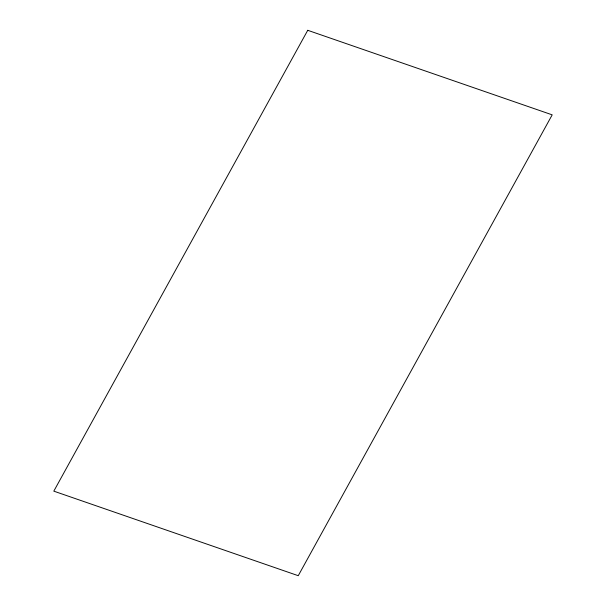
<?xml version="1.0" encoding="UTF-8"?>
<svg xmlns="http://www.w3.org/2000/svg" width="606" height="606" viewBox="0 0 606 606"><rect width="100%" height="100%" fill="white"/><g stroke="black" fill="none" stroke-linecap="round" stroke-linejoin="round"><path stroke-width="0.91" d="M307.742 30.3L53.805 491.148L298.258 575.7L552.195 114.852L307.742 30.3"/></g></svg>
